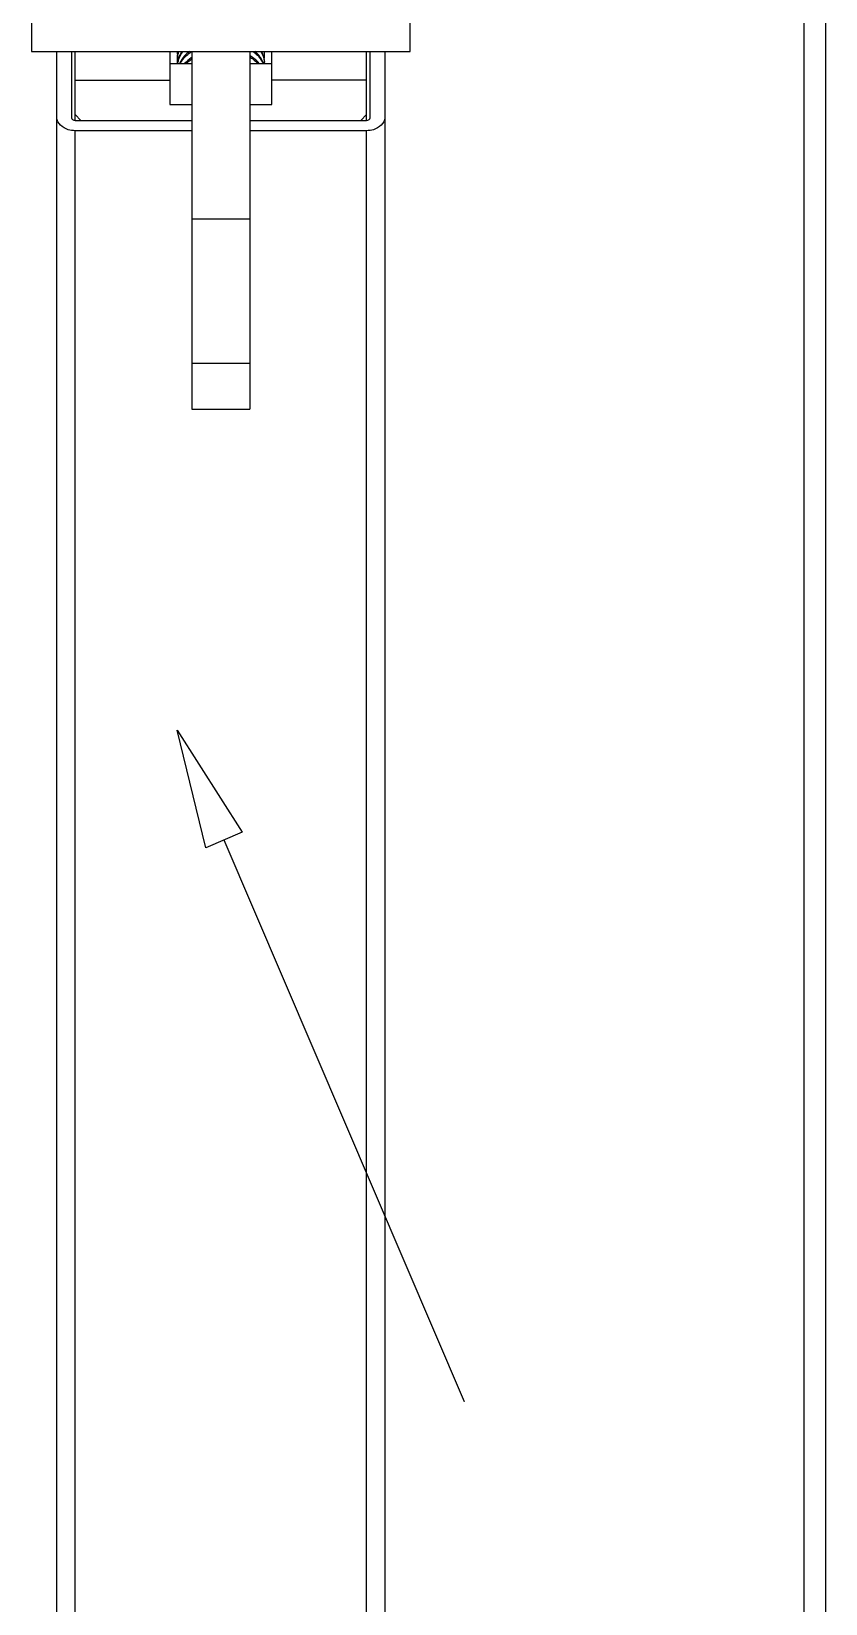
# Model space of a CAD drawing. Extents: x 185245 to 1992634, y -19957 to 755165.
# Drawn here: x 1876364 to 1876860, y 578313 to 579295 of the extents above; entities that cross this region are included whole.
import ezdxf

# ---------------------------------------------------------------- set-up
doc = ezdxf.new("R2010")
doc.units = 0
doc.header["$LTSCALE"] = 1000
doc.header["$MEASUREMENT"] = 0
doc.layers.add('02___PRT_ALL_AXES', color=7, linetype='Continuous')

msp = doc.modelspace()

# ---------------------------------------------------------------- linework, layer by layer
at = {"color": 7, "linetype": 'Continuous'}
for p, q in [((1876846.5, 580212.19), (1876846.5, 576571.85)), ((1876860.16, 580212.19), (1876860.16, 576571.85)), ((1876363.85, 579684.97), (1876363.85, 579282.38)), ((1876600.62, 579282.38), (1876600.62, 579684.97)), ((1876363.85, 579282.38), (1876600.62, 579282.38)), ((1876379.79, 577762.62), (1876379.79, 579282.38)), ((1876388.89, 579282.38), (1876388.89, 579241)), ((1876391.17, 579239.39), (1876391.17, 579282.38)), ((1876450.36, 579282.38), (1876450.36, 579249.37)), ((1876464.02, 579282.38), (1876464.02, 579059.09)), ((1876500.45, 579282.38), (1876500.45, 579059.09)), ((1876514.11, 579249.37), (1876514.11, 579282.38)), ((1876573.3, 579239.39), (1876573.3, 579282.38)), ((1876575.58, 579241), (1876575.58, 579282.38)), ((1876584.69, 579282.38), (1876584.69, 577762.62)), ((1876500.58, 579274.87), (1876500.53, 579274.9)), ((1876391.17, 579264.56), (1876450.36, 579264.56)), ((1876573.3, 579264.56), (1876514.11, 579264.56)), ((1876391.17, 579239.39), (1876464.02, 579239.39)), ((1876500.45, 579239.39), (1876573.3, 579239.39)), ((1876391.17, 577760.91), (1876391.17, 579232.95)), ((1876464.02, 579232.95), (1876391.17, 579232.95)), ((1876573.3, 579232.95), (1876500.45, 579232.95)), ((1876573.3, 577760.91), (1876573.3, 579232.95)), ((1876464.02, 579177.95), (1876500.45, 579177.95)), ((1876464.02, 579087.8), (1876500.45, 579087.8)), ((1876464.02, 579059.09), (1876500.45, 579059.09))]:
    msp.add_line(p, q, dxfattribs=at)
for points in [[(1876388.89, 579241), (1876389.07, 579240.38), (1876389.56, 579239.86), (1876390.3, 579239.51), (1876391.17, 579239.39)], [(1876573.3, 579239.39), (1876574.17, 579239.51), (1876574.91, 579239.86), (1876575.41, 579240.38), (1876575.58, 579241)]]:
    msp.add_lwpolyline(points, dxfattribs=at)
at = {"color": 4}
msp.add_lwpolyline([(1876472.77, 578785.14), (1876454.89, 578858.49), (1876495.59, 578794.91)], close=True, dxfattribs=at)
msp.add_lwpolyline([(1876484.18, 578790.02), (1876634.22, 578439.29)], dxfattribs=at)
at = {"color": 4, "extrusion": (0, 1, 0), "elevation": 578439.29}
msp.add_lwpolyline([(-1876634.22, 0), (-1876634.04, 0)], dxfattribs=at)
at = {"color": 7, "linetype": 'Continuous'}
for centre, radius, start, end in [((1876469.63, 579281.96), 14.71, 178.36033, 179.99949), ((1876469.76, 579281.96), 14.85, 180.01727, 187.53234), ((1876469.76, 579278.09), 14.85, 172.48309, 179.98285), ((1876469.88, 579277.11), 14.96, 170.62903, 176.28236), ((1876470.11, 579278.04), 15.2, 165.76482, 172.47479), ((1876470.31, 579277.03), 15.4, 162.48739, 170.60133), ((1876470.43, 579277.96), 15.53, 163.44154, 165.77288), ((1876470.86, 579276.86), 15.98, 159.73019, 162.50604), ((1876479.05, 579256.23), 26.99, 124.02442, 124.64592), ((1876487.35, 579256.78), 25.63, 58.28134, 59.06158), ((1876496.25, 579275.55), 13.32, 15.32286, 16.41137), ((1876496.5, 579275.62), 13.06, 8.82811, 15.33593), ((1876496.68, 579279.51), 12.88, 4.36639, 12.87893), ((1876496.86, 579279.55), 12.69, 351.18411, 359.97405), ((1876496.87, 579280.5), 12.68, 0.02402, 8.53532), ((1876496.96, 579279.54), 12.59, 0.00473, 4.33978), ((1876469.67, 579277.13), 14.75, 176.29033, 179.99666), ((1876469.76, 579277.13), 14.85, 180.01722, 187.52353), ((1876469.88, 579273.25), 14.96, 172.48239, 173.99617), ((1876470.11, 579273.21), 15.2, 165.76443, 172.46566), ((1876470.32, 579272.2), 15.41, 162.48365, 170.23324), ((1876470.49, 579273.12), 15.59, 162.50519, 165.76879), ((1876496.86, 579275.67), 12.69, 0.02607, 8.82205), ((1876496.96, 579274.71), 12.6, 0.42748, 4.33875)]:
    msp.add_arc(centre, radius, start, end, dxfattribs=at)
for points in [[(1876457.91, 579282.41), (1876456.93, 579281), (1876456.14, 579279.44), (1876455.62, 579277.8)], [(1876455.62, 579276.84), (1876456.26, 579278.84), (1876457.31, 579280.74), (1876458.61, 579282.4)], [(1876509.03, 579279.31), (1876508.71, 579280.38), (1876508.26, 579281.41), (1876507.71, 579282.38)], [(1876463.71, 579278.43), (1876462.2, 579277.4), (1876460.79, 579276.19), (1876459.56, 579274.84)], [(1876460.51, 579274.86), (1876461.57, 579275.88), (1876462.73, 579276.81), (1876463.95, 579277.63)]]:
    msp.add_open_spline(points, degree=3, dxfattribs=at)
for points, knots in [([(1876462.54, 579282.41), (1876461.85, 579281.88), (1876459.37, 579279.74), (1876457.33, 579277.02), (1876456.33, 579274.83)], [0, 0, 0, 0, 0.264129, 1, 1, 1, 1]), ([(1876456.8, 579274.81), (1876457.19, 579275.54), (1876459.05, 579278.51), (1876461.7, 579280.94), (1876463.91, 579282.44)], [0, 0, 0, 0, 0.237509, 1, 1, 1, 1]), ([(1876506.26, 579274.84), (1876505.88, 579275.31), (1876504.21, 579277.19), (1876502.17, 579278.74), (1876500.53, 579279.73)], [0, 0, 0, 0, 0.238298, 1, 1, 1, 1]), ([(1876500.82, 579278.58), (1876501.27, 579278.31), (1876502.93, 579277.21), (1876504.46, 579275.89), (1876505.46, 579274.81)], [0, 0, 0, 0, 0.259883, 1, 1, 1, 1]), ([(1876502.36, 579282.38), (1876503.07, 579281.86), (1876505.61, 579279.79), (1876507.66, 579277.05), (1876508.57, 579274.83)], [0, 0, 0, 0, 0.268325, 1, 1, 1, 1]), ([(1876508.92, 579274.82), (1876508.7, 579275.52), (1876507.49, 579278.42), (1876505.37, 579280.89), (1876503.54, 579282.43)], [0, 0, 0, 0, 0.236582, 1, 1, 1, 1]), ([(1876507.09, 579282.41), (1876507.44, 579281.89), (1876508.67, 579279.82), (1876509.39, 579277.44), (1876509.52, 579275.67)], [0, 0, 0, 0, 0.260499, 1, 1, 1, 1]), ([(1876391.17, 579232.95), (1876389.71, 579232.95), (1876384.97, 579233.42), (1876379.79, 579237.59), (1876379.79, 579241)], [0, 0, 0, 0, 0.300361, 1, 1, 1, 1]), ([(1876584.69, 579241), (1876584.69, 579237.59), (1876579.5, 579233.42), (1876574.77, 579232.95), (1876573.3, 579232.95)], [0, 0, 0, 0, 0.699639, 1, 1, 1, 1])]:
    msp.add_open_spline(points, degree=3, knots=knots, dxfattribs=at)
at = {"layer": '02___PRT_ALL_AXES', "color": 7, "linetype": 'Continuous'}
for p, q in [((1876450.36, 579274.81), (1876464.02, 579274.81)), ((1876500.45, 579274.81), (1876514.11, 579274.81)), ((1876450.36, 579249.37), (1876464.02, 579249.37)), ((1876500.45, 579249.37), (1876514.11, 579249.37)), ((1876394.77, 579239.39), (1876391.17, 579243.03)), ((1876573.3, 579243.03), (1876569.7, 579239.39))]:
    msp.add_line(p, q, dxfattribs=at)

doc.saveas('drawing.dxf')
